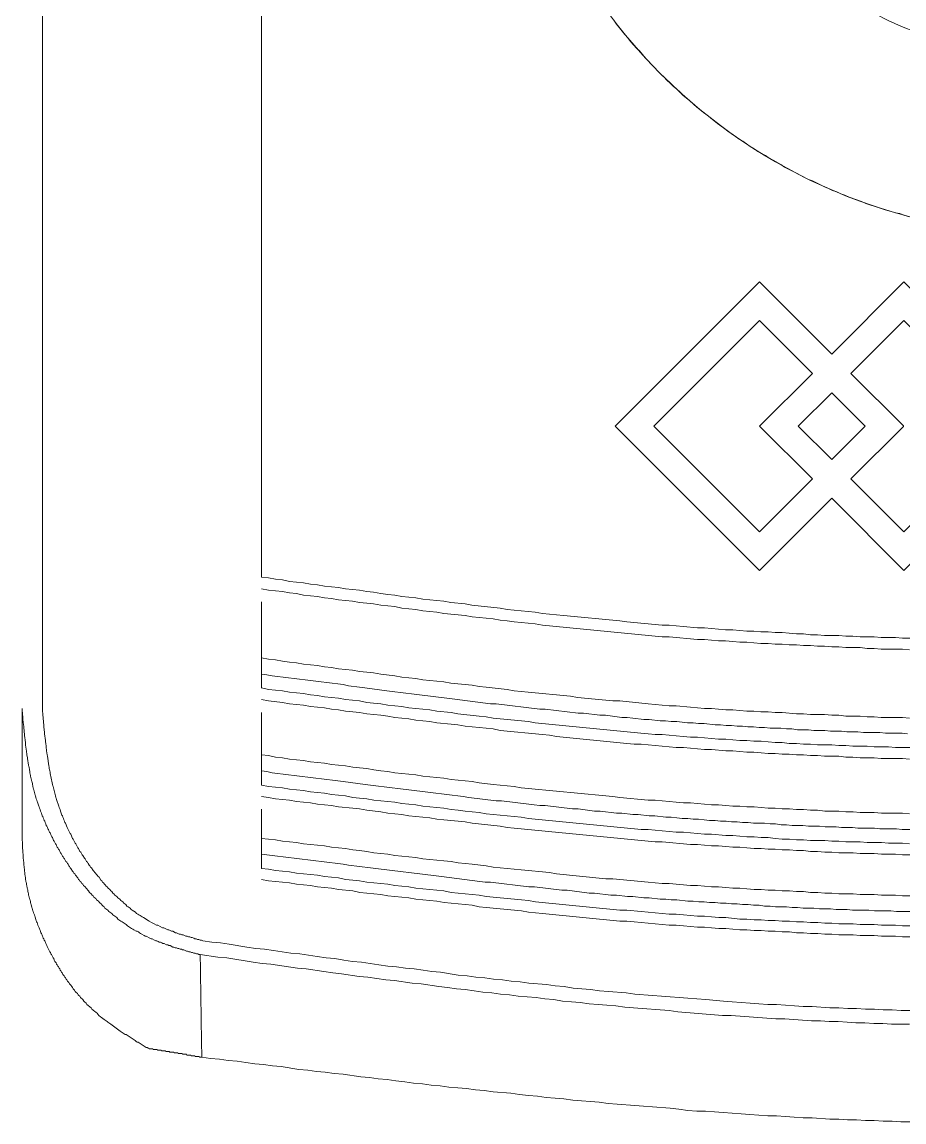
# Model space of a CAD drawing. Header units: millimetres. Extents: x 0 to 1975, y 0 to 1358.
# Drawn here: x 1083.95 to 1096.85, y 956.49 to 972.59 of the extents above; entities that cross this region are included whole.
import ezdxf

# ---------------------------------------------------------------- set-up
doc = ezdxf.new("R2010")
doc.units = ezdxf.units.MM
doc.layers.add('KASTEN', color=1, linetype='Continuous', lineweight=5)

msp = doc.modelspace()

# ---------------------------------------------------------------- linework, layer by layer
at = {"layer": 'KASTEN', "linetype": 'Continuous', "ltscale": 4}
for p, q in [((1084.248, 992.47), (1084.248, 962.491)), ((1087.448, 990.497), (1087.448, 964.464)), ((1092.623, 966.674), (1094.733, 968.784)), ((1095.788, 967.729), (1094.733, 968.784)), ((1095.788, 967.729), (1096.843, 968.784)), ((1097.898, 967.729), (1096.843, 968.784)), ((1093.188, 966.674), (1094.733, 968.218)), ((1095.505, 967.446), (1094.733, 968.218)), ((1096.07, 967.446), (1096.843, 968.218)), ((1097.615, 967.446), (1096.843, 968.218)), ((1094.733, 966.674), (1095.505, 967.446)), ((1096.838, 966.679), (1096.07, 967.446)), ((1095.298, 966.674), (1095.788, 967.163)), ((1096.277, 966.674), (1095.788, 967.163)), ((1094.733, 964.564), (1092.623, 966.674)), ((1094.733, 965.129), (1093.188, 966.674)), ((1095.505, 965.902), (1094.733, 966.674)), ((1095.788, 966.184), (1095.298, 966.674)), ((1095.788, 966.184), (1096.277, 966.674)), ((1096.07, 965.902), (1096.838, 966.669)), ((1096.838, 966.669), (1096.838, 966.679)), ((1094.733, 965.129), (1095.505, 965.902)), ((1096.843, 965.129), (1096.07, 965.902)), ((1096.843, 965.129), (1097.615, 965.902)), ((1094.733, 964.564), (1095.788, 965.619)), ((1096.843, 964.564), (1095.788, 965.619)), ((1096.843, 964.564), (1097.898, 965.619)), ((1087.448, 964.104), (1087.448, 963.278)), ((1087.448, 963.043), (1087.448, 963.283)), ((1087.448, 963.048), (1087.448, 962.841)), ((1083.948, 960.683), (1083.948, 962.543)), ((1087.448, 962.485), (1087.448, 961.862)), ((1087.448, 961.633), (1087.448, 961.863)), ((1087.448, 961.629), (1087.448, 961.421)), ((1087.448, 961.068), (1087.448, 960.648)), ((1087.448, 960.413), (1087.448, 960.643)), ((1087.448, 960.413), (1087.448, 960.204))]:
    msp.add_line(p, q, dxfattribs=at)
for points in [[(1096.907, 969.743), (1096.845, 969.763), (1096.782, 969.783), (1096.719, 969.793), (1096.347, 969.913), (1096.286, 969.933), (1096.225, 969.963), (1096.042, 970.023), (1095.982, 970.053), (1095.921, 970.073), (1095.861, 970.103), (1095.801, 970.123), (1095.742, 970.153), (1095.682, 970.173), (1095.505, 970.263), (1095.447, 970.283), (1095.388, 970.313), (1095.272, 970.373), (1095.215, 970.403), (1095.157, 970.433), (1095.1, 970.463), (1095.043, 970.503), (1094.931, 970.563), (1094.874, 970.593), (1094.819, 970.633), (1094.763, 970.663), (1094.708, 970.693), (1094.653, 970.733), (1094.598, 970.763), (1094.49, 970.843), (1094.436, 970.873), (1094.382, 970.913), (1094.329, 970.953), (1094.276, 970.983), (1094.224, 971.023), (1094.171, 971.063), (1094.119, 971.103), (1094.068, 971.143), (1094.016, 971.183), (1093.965, 971.223), (1093.915, 971.263), (1093.864, 971.303), (1093.814, 971.343), (1093.765, 971.383), (1093.715, 971.433), (1093.666, 971.473), (1093.618, 971.513), (1093.569, 971.563), (1093.521, 971.603), (1093.474, 971.643), (1093.427, 971.693), (1093.38, 971.733), (1093.333, 971.783), (1093.287, 971.823), (1093.242, 971.873), (1093.196, 971.923), (1093.151, 971.963), (1093.107, 972.013), (1093.062, 972.063), (1093.019, 972.113), (1092.975, 972.163), (1092.932, 972.203), (1092.89, 972.253), (1092.847, 972.303), (1092.806, 972.353), (1092.764, 972.403), (1092.723, 972.453), (1092.683, 972.503), (1092.642, 972.553), (1092.603, 972.613)], [(1087.448, 964.463), (1087.55, 964.453), (1087.653, 964.433), (1087.756, 964.423), (1087.858, 964.403), (1088.064, 964.383), (1088.166, 964.363), (1088.269, 964.353), (1088.372, 964.333), (1088.474, 964.323), (1088.577, 964.313), (1088.68, 964.293), (1088.782, 964.283), (1088.885, 964.273), (1088.988, 964.253), (1089.09, 964.243), (1089.193, 964.223), (1089.296, 964.213), (1089.398, 964.203), (1089.501, 964.183), (1089.604, 964.173), (1089.706, 964.163), (1089.809, 964.143), (1090.015, 964.123), (1090.117, 964.113), (1090.22, 964.093), (1090.426, 964.073), (1090.528, 964.053), (1090.94, 964.013), (1091.042, 963.993), (1091.454, 963.953), (1091.557, 963.933), (1091.763, 963.913), (1091.865, 963.903), (1092.689, 963.823), (1092.793, 963.813), (1093.308, 963.763), (1093.411, 963.763), (1093.514, 963.753), (1093.618, 963.743), (1093.824, 963.723), (1093.927, 963.723), (1094.031, 963.713), (1094.237, 963.693), (1094.341, 963.693), (1094.547, 963.673), (1094.651, 963.673), (1094.754, 963.663), (1094.857, 963.663), (1094.961, 963.653), (1095.064, 963.653), (1095.168, 963.643), (1095.271, 963.633), (1095.374, 963.633), (1095.478, 963.623), (1095.581, 963.623), (1095.685, 963.613), (1095.892, 963.613), (1095.995, 963.603), (1096.099, 963.603), (1096.202, 963.593), (1096.409, 963.593), (1096.513, 963.583), (1096.72, 963.583), (1096.824, 963.573), (1097.134, 963.573)], [(1096.927, 963.403), (1096.824, 963.413), (1096.513, 963.413), (1096.41, 963.423), (1096.306, 963.423), (1096.202, 963.433), (1095.995, 963.433), (1095.892, 963.443), (1095.788, 963.443), (1095.685, 963.453), (1095.581, 963.453), (1095.478, 963.463), (1095.375, 963.463), (1095.271, 963.473), (1095.168, 963.473), (1095.064, 963.483), (1094.961, 963.483), (1094.858, 963.493), (1094.754, 963.493), (1094.651, 963.503), (1094.547, 963.513), (1094.444, 963.513), (1094.341, 963.523), (1094.237, 963.533), (1094.134, 963.533), (1093.928, 963.553), (1093.824, 963.553), (1093.412, 963.593), (1093.308, 963.593), (1091.557, 963.763), (1091.454, 963.783), (1091.145, 963.813), (1091.043, 963.823), (1090.94, 963.833), (1090.837, 963.853), (1090.631, 963.873), (1090.529, 963.883), (1090.426, 963.903), (1090.117, 963.933), (1090.015, 963.953), (1089.809, 963.973), (1089.707, 963.993), (1089.501, 964.013), (1089.398, 964.033), (1089.296, 964.043), (1089.193, 964.053), (1089.09, 964.073), (1088.988, 964.083), (1088.885, 964.093), (1088.782, 964.113), (1088.68, 964.123), (1088.577, 964.133), (1088.474, 964.153), (1088.372, 964.163), (1088.269, 964.183), (1088.166, 964.193), (1088.064, 964.203), (1087.961, 964.223), (1087.858, 964.233), (1087.756, 964.253), (1087.55, 964.273), (1087.448, 964.293)], [(1087.448, 963.283), (1087.55, 963.263), (1087.653, 963.253), (1087.756, 963.233), (1087.858, 963.223), (1087.961, 963.213), (1088.064, 963.193), (1088.166, 963.183), (1088.269, 963.173), (1088.372, 963.153), (1088.474, 963.143), (1088.577, 963.123), (1088.68, 963.113), (1088.782, 963.103), (1088.885, 963.083), (1088.988, 963.073), (1089.09, 963.063), (1089.193, 963.043), (1089.399, 963.023), (1089.501, 963.003), (1089.707, 962.983), (1089.809, 962.963), (1090.118, 962.933), (1090.22, 962.913), (1090.529, 962.883), (1090.632, 962.863), (1090.734, 962.853), (1091.043, 962.823), (1091.146, 962.803), (1091.249, 962.793), (1091.351, 962.783), (1091.969, 962.723), (1092.072, 962.703), (1092.587, 962.653), (1092.69, 962.653), (1093.102, 962.613), (1093.206, 962.603), (1093.412, 962.583), (1093.515, 962.583), (1093.721, 962.563), (1093.825, 962.553), (1093.928, 962.543), (1094.031, 962.543), (1094.134, 962.533), (1094.238, 962.523), (1094.341, 962.523), (1094.444, 962.513), (1094.548, 962.503), (1094.651, 962.503), (1094.754, 962.493), (1094.858, 962.493), (1094.961, 962.483), (1095.065, 962.483), (1095.271, 962.463), (1095.375, 962.463), (1095.478, 962.453), (1095.685, 962.453), (1095.789, 962.443), (1095.892, 962.443), (1095.996, 962.433), (1096.203, 962.433), (1096.306, 962.423), (1096.41, 962.423), (1096.513, 962.413), (1096.824, 962.413), (1096.928, 962.403)], [(1096.896, 962.173), (1096.816, 962.183), (1096.574, 962.183), (1096.494, 962.193), (1096.252, 962.193), (1096.172, 962.203), (1096.011, 962.203), (1095.931, 962.213), (1095.77, 962.213), (1095.689, 962.223), (1095.529, 962.223), (1095.448, 962.233), (1095.287, 962.233), (1095.207, 962.243), (1095.127, 962.243), (1095.046, 962.253), (1094.886, 962.253), (1094.805, 962.263), (1094.725, 962.263), (1094.645, 962.273), (1094.564, 962.273), (1094.484, 962.283), (1094.404, 962.283), (1094.323, 962.293), (1094.243, 962.293), (1094.163, 962.303), (1094.082, 962.303), (1093.922, 962.323), (1093.842, 962.323), (1093.761, 962.333), (1093.681, 962.333), (1093.521, 962.353), (1093.441, 962.353), (1093.36, 962.363), (1093.28, 962.363), (1093.12, 962.383), (1093.04, 962.383), (1092.88, 962.403), (1092.799, 962.413), (1092.719, 962.413), (1092.479, 962.443), (1092.399, 962.443), (1092.159, 962.473), (1092.079, 962.473), (1091.599, 962.533), (1091.519, 962.533), (1090.879, 962.613), (1090.8, 962.613), (1090.24, 962.683), (1090.161, 962.693), (1089.761, 962.743), (1089.682, 962.753), (1089.362, 962.793), (1089.283, 962.803), (1088.963, 962.843), (1088.884, 962.853), (1088.724, 962.873), (1088.644, 962.893), (1088.564, 962.903), (1088.485, 962.913), (1088.245, 962.943), (1088.166, 962.953), (1087.926, 962.983), (1087.847, 962.993), (1087.607, 963.023), (1087.528, 963.033), (1087.448, 963.043)], [(1087.448, 962.843), (1087.55, 962.823), (1087.756, 962.803), (1087.858, 962.783), (1088.064, 962.763), (1088.166, 962.743), (1088.269, 962.733), (1088.372, 962.713), (1088.474, 962.703), (1088.577, 962.693), (1088.68, 962.673), (1088.782, 962.663), (1088.885, 962.653), (1088.988, 962.633), (1089.09, 962.623), (1089.193, 962.613), (1089.296, 962.593), (1089.399, 962.583), (1089.501, 962.573), (1089.604, 962.553), (1089.707, 962.543), (1089.809, 962.533), (1089.912, 962.523), (1090.015, 962.503), (1090.221, 962.483), (1090.323, 962.463), (1090.632, 962.433), (1090.734, 962.423), (1090.837, 962.403), (1091.352, 962.353), (1091.454, 962.333), (1092.999, 962.183), (1093.103, 962.173), (1093.206, 962.163), (1093.309, 962.163), (1093.618, 962.133), (1093.722, 962.123), (1093.825, 962.123), (1094.031, 962.103), (1094.135, 962.093), (1094.238, 962.093), (1094.341, 962.083), (1094.445, 962.073), (1094.548, 962.073), (1094.651, 962.063), (1094.755, 962.063), (1094.961, 962.043), (1095.065, 962.043), (1095.168, 962.033), (1095.272, 962.033), (1095.375, 962.023), (1095.478, 962.023), (1095.582, 962.013), (1095.789, 962.013), (1095.892, 962.003), (1095.996, 962.003), (1096.099, 961.993), (1096.306, 961.993), (1096.41, 961.983), (1096.617, 961.983), (1096.72, 961.973), (1097.031, 961.973)], [(1096.928, 961.803), (1096.824, 961.813), (1096.513, 961.813), (1096.41, 961.823), (1096.203, 961.823), (1096.099, 961.833), (1095.996, 961.833), (1095.892, 961.843), (1095.685, 961.843), (1095.582, 961.853), (1095.479, 961.853), (1095.375, 961.863), (1095.272, 961.863), (1095.168, 961.873), (1095.065, 961.873), (1094.962, 961.883), (1094.858, 961.883), (1094.755, 961.893), (1094.651, 961.903), (1094.548, 961.903), (1094.445, 961.913), (1094.341, 961.923), (1094.238, 961.923), (1094.032, 961.943), (1093.928, 961.943), (1093.619, 961.973), (1093.515, 961.973), (1093, 962.023), (1092.897, 962.023), (1092.793, 962.033), (1091.763, 962.133), (1091.66, 962.153), (1091.558, 962.163), (1090.94, 962.223), (1090.838, 962.243), (1090.426, 962.283), (1090.323, 962.303), (1090.221, 962.313), (1090.015, 962.333), (1089.912, 962.353), (1089.81, 962.363), (1089.707, 962.373), (1089.604, 962.393), (1089.501, 962.403), (1089.399, 962.413), (1089.296, 962.433), (1089.193, 962.443), (1089.091, 962.453), (1088.988, 962.463), (1088.885, 962.483), (1088.783, 962.493), (1088.68, 962.503), (1088.577, 962.523), (1088.474, 962.533), (1088.372, 962.553), (1088.166, 962.573), (1088.064, 962.593), (1087.858, 962.613), (1087.756, 962.633), (1087.55, 962.653), (1087.448, 962.673)], [(1086.554, 958.943), (1086.535, 958.943), (1086.517, 958.953), (1086.499, 958.953), (1086.48, 958.963), (1086.462, 958.963), (1086.443, 958.973), (1086.425, 958.973), (1086.407, 958.983), (1086.388, 958.983), (1086.37, 958.993), (1086.352, 958.993), (1086.333, 959.003), (1086.315, 959.013), (1086.297, 959.013), (1086.278, 959.023), (1086.26, 959.023), (1086.242, 959.033), (1086.224, 959.033), (1086.206, 959.043), (1086.187, 959.043), (1086.169, 959.053), (1086.151, 959.053), (1086.115, 959.073), (1086.097, 959.073), (1086.079, 959.083), (1086.062, 959.083), (1086.026, 959.103), (1086.008, 959.103), (1085.99, 959.113), (1085.973, 959.123), (1085.955, 959.123), (1085.938, 959.133), (1085.92, 959.143), (1085.903, 959.143), (1085.885, 959.153), (1085.851, 959.173), (1085.834, 959.173), (1085.816, 959.183), (1085.765, 959.213), (1085.748, 959.213), (1085.732, 959.223), (1085.698, 959.243), (1085.682, 959.253), (1085.665, 959.263), (1085.649, 959.273), (1085.632, 959.283), (1085.616, 959.283), (1085.584, 959.303), (1085.567, 959.313), (1085.551, 959.323), (1085.536, 959.333), (1085.488, 959.363), (1085.473, 959.383), (1085.441, 959.403), (1085.411, 959.423), (1085.395, 959.433), (1085.35, 959.463), (1085.335, 959.483), (1085.305, 959.503), (1085.291, 959.513), (1085.276, 959.523), (1085.261, 959.543), (1085.247, 959.553), (1085.232, 959.563), (1085.218, 959.573), (1085.204, 959.593), (1085.19, 959.603), (1085.175, 959.613), (1085.161, 959.623), (1085.147, 959.643), (1085.134, 959.653), (1085.12, 959.663), (1085.106, 959.683), (1085.092, 959.693), (1085.079, 959.703), (1085.065, 959.723), (1085.052, 959.733), (1085.038, 959.743), (1085.025, 959.763), (1084.999, 959.783), (1084.986, 959.803), (1084.973, 959.813), (1084.96, 959.833), (1084.934, 959.853), (1084.922, 959.873), (1084.909, 959.883), (1084.897, 959.903), (1084.884, 959.913), (1084.872, 959.933), (1084.848, 959.953), (1084.836, 959.973), (1084.824, 959.983), (1084.812, 960.003), (1084.8, 960.013), (1084.788, 960.033), (1084.776, 960.043), (1084.765, 960.063), (1084.753, 960.073), (1084.742, 960.093), (1084.731, 960.103), (1084.719, 960.123), (1084.708, 960.133), (1084.697, 960.153), (1084.686, 960.163), (1084.664, 960.203), (1084.653, 960.213), (1084.643, 960.233), (1084.632, 960.243), (1084.621, 960.263), (1084.611, 960.273), (1084.601, 960.293), (1084.59, 960.303), (1084.57, 960.343), (1084.56, 960.353), (1084.55, 960.373), (1084.54, 960.383), (1084.52, 960.423), (1084.511, 960.433), (1084.501, 960.453), (1084.492, 960.473), (1084.482, 960.483), (1084.473, 960.503), (1084.464, 960.513), (1084.454, 960.533), (1084.445, 960.553), (1084.436, 960.563), (1084.418, 960.603), (1084.41, 960.613), (1084.392, 960.653), (1084.384, 960.663), (1084.375, 960.683), (1084.359, 960.723), (1084.351, 960.733), (1084.342, 960.753), (1084.334, 960.773), (1084.326, 960.783), (1084.319, 960.803), (1084.311, 960.823), (1084.303, 960.833), (1084.295, 960.853), (1084.288, 960.873), (1084.28, 960.893), (1084.273, 960.903), (1084.266, 960.923), (1084.258, 960.943), (1084.251, 960.963), (1084.244, 960.973), (1084.237, 960.993), (1084.231, 961.013), (1084.224, 961.033), (1084.217, 961.043), (1084.211, 961.063), (1084.204, 961.083), (1084.198, 961.103), (1084.192, 961.113), (1084.174, 961.173), (1084.168, 961.183), (1084.163, 961.203), (1084.157, 961.223), (1084.152, 961.243), (1084.146, 961.263), (1084.141, 961.273), (1084.121, 961.353), (1084.117, 961.363), (1084.107, 961.403), (1084.099, 961.443), (1084.094, 961.463), (1084.09, 961.473), (1084.074, 961.553), (1084.071, 961.563), (1084.063, 961.603), (1084.06, 961.623), (1084.056, 961.643), (1084.05, 961.683), (1084.047, 961.693), (1084.043, 961.713), (1084.028, 961.813), (1084.026, 961.823), (1084.02, 961.863), (1084.018, 961.883), (1084.015, 961.903), (1084.013, 961.923), (1084.01, 961.943), (1084.008, 961.953), (1084.005, 961.973), (1084.001, 962.013), (1083.998, 962.033), (1083.992, 962.093), (1083.99, 962.103), (1083.974, 962.263), (1083.972, 962.273), (1083.968, 962.313), (1083.967, 962.333), (1083.961, 962.393), (1083.96, 962.413), (1083.958, 962.433), (1083.956, 962.443), (1083.955, 962.463), (1083.949, 962.523), (1083.948, 962.543)], [(1084.248, 962.493), (1084.25, 962.473), (1084.251, 962.453), (1084.267, 962.293), (1084.268, 962.273), (1084.276, 962.193), (1084.279, 962.173), (1084.289, 962.073), (1084.292, 962.053), (1084.294, 962.033), (1084.296, 962.023), (1084.299, 962.003), (1084.303, 961.963), (1084.306, 961.943), (1084.308, 961.923), (1084.317, 961.863), (1084.319, 961.843), (1084.34, 961.703), (1084.344, 961.683), (1084.347, 961.663), (1084.351, 961.643), (1084.354, 961.633), (1084.358, 961.613), (1084.361, 961.593), (1084.389, 961.453), (1084.394, 961.433), (1084.398, 961.413), (1084.403, 961.403), (1084.408, 961.383), (1084.412, 961.363), (1084.432, 961.283), (1084.438, 961.263), (1084.443, 961.243), (1084.449, 961.233), (1084.454, 961.213), (1084.484, 961.113), (1084.491, 961.093), (1084.497, 961.083), (1084.504, 961.063), (1084.51, 961.043), (1084.531, 960.983), (1084.538, 960.973), (1084.546, 960.953), (1084.553, 960.933), (1084.561, 960.913), (1084.568, 960.893), (1084.576, 960.873), (1084.584, 960.863), (1084.608, 960.803), (1084.617, 960.783), (1084.625, 960.773), (1084.634, 960.753), (1084.642, 960.733), (1084.651, 960.713), (1084.66, 960.703), (1084.687, 960.643), (1084.696, 960.633), (1084.706, 960.613), (1084.715, 960.593), (1084.725, 960.573), (1084.735, 960.563), (1084.765, 960.503), (1084.775, 960.493), (1084.795, 960.453), (1084.806, 960.443), (1084.817, 960.423), (1084.827, 960.403), (1084.838, 960.393), (1084.86, 960.353), (1084.871, 960.343), (1084.893, 960.303), (1084.905, 960.293), (1084.916, 960.273), (1084.928, 960.253), (1084.94, 960.243), (1084.951, 960.223), (1084.963, 960.213), (1084.987, 960.173), (1084.999, 960.163), (1085.012, 960.143), (1085.024, 960.133), (1085.036, 960.113), (1085.049, 960.103), (1085.062, 960.083), (1085.074, 960.073), (1085.1, 960.033), (1085.113, 960.023), (1085.126, 960.003), (1085.139, 959.993), (1085.153, 959.973), (1085.166, 959.963), (1085.179, 959.943), (1085.193, 959.933), (1085.206, 959.913), (1085.234, 959.893), (1085.248, 959.873), (1085.262, 959.863), (1085.276, 959.843), (1085.29, 959.833), (1085.304, 959.813), (1085.319, 959.803), (1085.333, 959.793), (1085.348, 959.773), (1085.362, 959.763), (1085.377, 959.753), (1085.392, 959.733), (1085.407, 959.723), (1085.421, 959.713), (1085.437, 959.693), (1085.467, 959.673), (1085.482, 959.653), (1085.498, 959.643), (1085.513, 959.633), (1085.529, 959.623), (1085.545, 959.603), (1085.56, 959.593), (1085.608, 959.563), (1085.624, 959.543), (1085.641, 959.533), (1085.657, 959.523), (1085.674, 959.513), (1085.69, 959.503), (1085.707, 959.493), (1085.723, 959.483), (1085.791, 959.443), (1085.809, 959.433), (1085.843, 959.413), (1085.861, 959.403), (1085.878, 959.393), (1085.914, 959.373), (1085.932, 959.373), (1086.004, 959.333), (1086.022, 959.333), (1086.041, 959.323), (1086.059, 959.313), (1086.078, 959.303), (1086.096, 959.303), (1086.115, 959.293), (1086.133, 959.283), (1086.152, 959.283), (1086.19, 959.263), (1086.209, 959.263), (1086.228, 959.253), (1086.246, 959.243), (1086.266, 959.243), (1086.285, 959.233), (1086.304, 959.233), (1086.342, 959.213), (1086.361, 959.213), (1086.38, 959.203), (1086.4, 959.203), (1086.419, 959.193), (1086.438, 959.193), (1086.458, 959.183), (1086.477, 959.173), (1086.496, 959.173), (1086.516, 959.163), (1086.535, 959.163), (1086.555, 959.153), (1086.574, 959.153), (1086.593, 959.143)], [(1087.448, 961.863), (1087.55, 961.853), (1087.653, 961.833), (1087.756, 961.823), (1087.858, 961.803), (1088.064, 961.783), (1088.166, 961.763), (1088.372, 961.743), (1088.474, 961.723), (1088.68, 961.703), (1088.783, 961.683), (1088.885, 961.673), (1088.988, 961.663), (1089.091, 961.643), (1089.193, 961.633), (1089.296, 961.623), (1089.399, 961.603), (1089.502, 961.593), (1089.604, 961.583), (1089.707, 961.573), (1089.81, 961.553), (1089.912, 961.543), (1090.118, 961.523), (1090.221, 961.503), (1090.324, 961.493), (1090.426, 961.483), (1090.529, 961.473), (1090.632, 961.453), (1090.838, 961.433), (1090.94, 961.423), (1091.146, 961.403), (1091.249, 961.383), (1091.867, 961.323), (1091.969, 961.313), (1092.587, 961.253), (1092.691, 961.243), (1093.103, 961.203), (1093.206, 961.203), (1093.412, 961.183), (1093.516, 961.173), (1093.619, 961.163), (1093.722, 961.163), (1093.825, 961.153), (1093.929, 961.143), (1094.032, 961.133), (1094.135, 961.133), (1094.238, 961.123), (1094.342, 961.113), (1094.445, 961.113), (1094.548, 961.103), (1094.652, 961.103), (1094.858, 961.083), (1094.962, 961.083), (1095.065, 961.073), (1095.169, 961.073), (1095.272, 961.063), (1095.375, 961.063), (1095.479, 961.053), (1095.582, 961.053), (1095.686, 961.043), (1095.893, 961.043), (1095.996, 961.033), (1096.1, 961.033), (1096.203, 961.023), (1096.41, 961.023), (1096.514, 961.013), (1096.824, 961.013), (1096.928, 961.003)], [(1097.138, 960.773), (1096.816, 960.773), (1096.735, 960.783), (1096.494, 960.783), (1096.414, 960.793), (1096.172, 960.793), (1096.092, 960.803), (1095.931, 960.803), (1095.851, 960.813), (1095.69, 960.813), (1095.609, 960.823), (1095.449, 960.823), (1095.368, 960.833), (1095.208, 960.833), (1095.127, 960.843), (1095.047, 960.843), (1094.966, 960.853), (1094.886, 960.853), (1094.806, 960.863), (1094.645, 960.863), (1094.565, 960.873), (1094.484, 960.873), (1094.404, 960.883), (1094.324, 960.883), (1094.244, 960.893), (1094.163, 960.893), (1094.083, 960.903), (1094.003, 960.903), (1093.922, 960.913), (1093.842, 960.923), (1093.762, 960.923), (1093.682, 960.933), (1093.602, 960.933), (1093.521, 960.943), (1093.441, 960.953), (1093.361, 960.953), (1093.201, 960.973), (1093.12, 960.973), (1092.96, 960.993), (1092.88, 960.993), (1092.72, 961.013), (1092.64, 961.013), (1092.4, 961.043), (1092.319, 961.043), (1092.079, 961.073), (1091.999, 961.073), (1091.599, 961.123), (1091.519, 961.123), (1091.439, 961.133), (1091.36, 961.143), (1090.96, 961.193), (1090.88, 961.193), (1090.48, 961.243), (1090.401, 961.253), (1089.921, 961.313), (1089.842, 961.323), (1089.442, 961.373), (1089.363, 961.383), (1089.043, 961.423), (1088.964, 961.433), (1088.644, 961.473), (1088.565, 961.483), (1088.325, 961.513), (1088.246, 961.523), (1087.926, 961.563), (1087.847, 961.573), (1087.607, 961.603), (1087.528, 961.623), (1087.448, 961.633)], [(1087.448, 961.423), (1087.55, 961.403), (1087.756, 961.383), (1087.858, 961.363), (1088.064, 961.343), (1088.166, 961.323), (1088.372, 961.303), (1088.475, 961.283), (1088.577, 961.273), (1088.68, 961.263), (1088.783, 961.243), (1088.885, 961.233), (1088.988, 961.223), (1089.091, 961.203), (1089.193, 961.193), (1089.399, 961.173), (1089.502, 961.153), (1089.604, 961.143), (1089.707, 961.133), (1089.81, 961.113), (1089.913, 961.103), (1090.015, 961.093), (1090.118, 961.083), (1090.221, 961.063), (1090.324, 961.053), (1090.426, 961.043), (1090.632, 961.023), (1090.735, 961.003), (1090.941, 960.983), (1091.043, 960.973), (1091.249, 960.953), (1091.352, 960.933), (1093, 960.773), (1093.103, 960.773), (1093.309, 960.753), (1093.413, 960.743), (1093.516, 960.733), (1093.619, 960.733), (1093.825, 960.713), (1093.929, 960.703), (1094.032, 960.703), (1094.238, 960.683), (1094.342, 960.683), (1094.548, 960.663), (1094.652, 960.663), (1094.755, 960.653), (1094.858, 960.653), (1094.962, 960.643), (1095.065, 960.633), (1095.169, 960.633), (1095.272, 960.623), (1095.375, 960.623), (1095.479, 960.613), (1095.686, 960.613), (1095.789, 960.603), (1095.893, 960.603), (1095.996, 960.593), (1096.203, 960.593), (1096.307, 960.583), (1096.514, 960.583), (1096.617, 960.573), (1096.824, 960.573), (1096.928, 960.563)], [(1097.135, 960.403), (1096.824, 960.403), (1096.721, 960.413), (1096.514, 960.413), (1096.41, 960.423), (1096.203, 960.423), (1096.1, 960.433), (1095.893, 960.433), (1095.789, 960.443), (1095.686, 960.443), (1095.582, 960.453), (1095.479, 960.453), (1095.376, 960.463), (1095.272, 960.463), (1095.169, 960.473), (1095.065, 960.473), (1094.962, 960.483), (1094.859, 960.483), (1094.755, 960.493), (1094.652, 960.493), (1094.549, 960.503), (1094.445, 960.513), (1094.342, 960.513), (1094.239, 960.523), (1094.135, 960.533), (1094.032, 960.533), (1093.826, 960.553), (1093.722, 960.553), (1093.31, 960.593), (1093.206, 960.593), (1091.146, 960.793), (1091.044, 960.803), (1090.941, 960.823), (1090.529, 960.863), (1090.427, 960.883), (1090.118, 960.913), (1090.016, 960.923), (1089.913, 960.943), (1089.604, 960.973), (1089.502, 960.993), (1089.296, 961.013), (1089.194, 961.033), (1088.988, 961.053), (1088.885, 961.073), (1088.783, 961.083), (1088.577, 961.103), (1088.475, 961.123), (1088.269, 961.143), (1088.167, 961.163), (1087.961, 961.183), (1087.858, 961.203), (1087.756, 961.213), (1087.653, 961.223), (1087.55, 961.243), (1087.448, 961.253)], [(1085.793, 957.573), (1085.778, 957.583), (1085.763, 957.583), (1085.749, 957.593), (1085.719, 957.613), (1085.705, 957.623), (1085.66, 957.653), (1085.646, 957.663), (1085.631, 957.663), (1085.616, 957.673), (1085.602, 957.683), (1085.587, 957.693), (1085.573, 957.703), (1085.558, 957.713), (1085.544, 957.723), (1085.529, 957.733), (1085.515, 957.743), (1085.5, 957.753), (1085.486, 957.763), (1085.471, 957.773), (1085.457, 957.773), (1085.442, 957.783), (1085.4, 957.813), (1085.385, 957.823), (1085.245, 957.923), (1085.232, 957.933), (1085.204, 957.953), (1085.191, 957.963), (1085.177, 957.973), (1085.164, 957.983), (1085.15, 957.993), (1085.111, 958.023), (1085.097, 958.033), (1085.071, 958.053), (1085.058, 958.073), (1085.045, 958.083), (1085.033, 958.093), (1085.007, 958.113), (1084.995, 958.123), (1084.982, 958.133), (1084.97, 958.143), (1084.957, 958.163), (1084.897, 958.213), (1084.885, 958.233), (1084.861, 958.253), (1084.85, 958.263), (1084.838, 958.283), (1084.827, 958.293), (1084.815, 958.303), (1084.804, 958.313), (1084.793, 958.333), (1084.781, 958.343), (1084.77, 958.353), (1084.759, 958.373), (1084.737, 958.393), (1084.727, 958.403), (1084.716, 958.423), (1084.705, 958.433), (1084.695, 958.443), (1084.684, 958.463), (1084.674, 958.473), (1084.663, 958.493), (1084.643, 958.513), (1084.633, 958.533), (1084.613, 958.553), (1084.603, 958.573), (1084.593, 958.583), (1084.583, 958.603), (1084.574, 958.613), (1084.564, 958.633), (1084.555, 958.643), (1084.545, 958.653), (1084.536, 958.673), (1084.526, 958.683), (1084.517, 958.703), (1084.508, 958.713), (1084.499, 958.733), (1084.49, 958.743), (1084.481, 958.763), (1084.472, 958.773), (1084.463, 958.793), (1084.454, 958.803), (1084.446, 958.823), (1084.437, 958.833), (1084.429, 958.843), (1084.42, 958.863), (1084.412, 958.883), (1084.403, 958.893), (1084.395, 958.913), (1084.387, 958.923), (1084.379, 958.943), (1084.371, 958.953), (1084.363, 958.973), (1084.355, 958.983), (1084.347, 959.003), (1084.339, 959.013), (1084.332, 959.033), (1084.324, 959.043), (1084.316, 959.063), (1084.309, 959.073), (1084.301, 959.093), (1084.294, 959.103), (1084.28, 959.143), (1084.272, 959.153), (1084.265, 959.173), (1084.258, 959.183), (1084.251, 959.203), (1084.245, 959.213), (1084.231, 959.253), (1084.224, 959.263), (1084.218, 959.283), (1084.211, 959.293), (1084.199, 959.333), (1084.192, 959.343), (1084.186, 959.363), (1084.18, 959.373), (1084.168, 959.413), (1084.162, 959.423), (1084.156, 959.443), (1084.151, 959.453), (1084.139, 959.493), (1084.134, 959.503), (1084.128, 959.523), (1084.123, 959.543), (1084.118, 959.553), (1084.113, 959.573), (1084.108, 959.583), (1084.098, 959.623), (1084.093, 959.633), (1084.083, 959.673), (1084.079, 959.683), (1084.074, 959.703), (1084.07, 959.723), (1084.066, 959.733), (1084.061, 959.753), (1084.057, 959.763), (1084.049, 959.803), (1084.045, 959.813), (1084.042, 959.833), (1084.038, 959.853), (1084.034, 959.863), (1084.031, 959.883), (1084.027, 959.903), (1084.024, 959.913), (1084.018, 959.953), (1084.014, 959.963), (1084.011, 959.983), (1084.009, 960.003), (1084.006, 960.013), (1084, 960.053), (1083.998, 960.073), (1083.995, 960.083), (1083.991, 960.123), (1083.989, 960.133), (1083.985, 960.173), (1083.983, 960.183), (1083.979, 960.223), (1083.977, 960.233), (1083.976, 960.253), (1083.974, 960.273), (1083.972, 960.283), (1083.97, 960.323), (1083.967, 960.353), (1083.966, 960.373), (1083.963, 960.403), (1083.961, 960.443), (1083.96, 960.453), (1083.957, 960.513), (1083.956, 960.523), (1083.954, 960.563), (1083.953, 960.573), (1083.95, 960.633), (1083.949, 960.643), (1083.949, 960.663), (1083.948, 960.683)], [(1087.448, 960.643), (1087.55, 960.633), (1087.653, 960.623), (1087.756, 960.603), (1087.858, 960.593), (1087.961, 960.583), (1088.064, 960.563), (1088.167, 960.553), (1088.269, 960.543), (1088.372, 960.533), (1088.475, 960.513), (1088.577, 960.503), (1088.68, 960.493), (1088.783, 960.473), (1088.885, 960.463), (1088.988, 960.453), (1089.091, 960.433), (1089.194, 960.423), (1089.296, 960.413), (1089.399, 960.393), (1089.502, 960.383), (1089.604, 960.373), (1089.707, 960.363), (1089.81, 960.343), (1090.016, 960.323), (1090.118, 960.313), (1090.221, 960.303), (1090.324, 960.283), (1090.427, 960.273), (1090.529, 960.263), (1090.735, 960.243), (1090.838, 960.223), (1091.147, 960.193), (1091.249, 960.183), (1091.661, 960.143), (1091.764, 960.123), (1092.485, 960.053), (1092.588, 960.053), (1093.103, 960.003), (1093.207, 959.993), (1093.31, 959.983), (1093.413, 959.983), (1093.722, 959.953), (1093.826, 959.953), (1094.032, 959.933), (1094.135, 959.933), (1094.239, 959.923), (1094.342, 959.913), (1094.445, 959.913), (1094.549, 959.903), (1094.652, 959.893), (1094.755, 959.893), (1094.859, 959.883), (1094.962, 959.883), (1095.066, 959.873), (1095.169, 959.873), (1095.272, 959.863), (1095.376, 959.863), (1095.479, 959.853), (1095.583, 959.853), (1095.686, 959.843), (1095.79, 959.843), (1095.893, 959.833), (1096.1, 959.833), (1096.203, 959.823), (1096.41, 959.823), (1096.514, 959.813), (1096.721, 959.813), (1096.824, 959.803), (1097.239, 959.803)], [(1097.057, 959.573), (1096.736, 959.573), (1096.655, 959.583), (1096.414, 959.583), (1096.333, 959.593), (1096.092, 959.593), (1096.012, 959.603), (1095.851, 959.603), (1095.771, 959.613), (1095.61, 959.613), (1095.529, 959.623), (1095.369, 959.623), (1095.288, 959.633), (1095.208, 959.633), (1095.128, 959.643), (1094.967, 959.643), (1094.886, 959.653), (1094.806, 959.653), (1094.726, 959.663), (1094.645, 959.663), (1094.565, 959.673), (1094.485, 959.673), (1094.405, 959.683), (1094.324, 959.683), (1094.244, 959.693), (1094.164, 959.693), (1094.083, 959.703), (1094.003, 959.703), (1093.923, 959.713), (1093.843, 959.713), (1093.762, 959.723), (1093.682, 959.723), (1093.522, 959.743), (1093.442, 959.743), (1093.361, 959.753), (1093.281, 959.753), (1093.121, 959.773), (1093.041, 959.773), (1092.881, 959.793), (1092.8, 959.793), (1092.64, 959.813), (1092.56, 959.813), (1092.32, 959.843), (1092.24, 959.843), (1091.92, 959.883), (1091.84, 959.883), (1091.44, 959.933), (1091.36, 959.933), (1090.8, 960.003), (1090.72, 960.003), (1090.641, 960.013), (1090.081, 960.083), (1090.002, 960.093), (1089.602, 960.143), (1089.523, 960.153), (1089.123, 960.203), (1089.044, 960.213), (1088.724, 960.253), (1088.645, 960.263), (1088.325, 960.303), (1088.246, 960.313), (1087.926, 960.353), (1087.847, 960.363), (1087.607, 960.393), (1087.528, 960.403), (1087.448, 960.413)], [(1087.448, 960.203), (1087.55, 960.193), (1087.653, 960.173), (1087.859, 960.153), (1087.961, 960.133), (1088.167, 960.113), (1088.269, 960.103), (1088.372, 960.083), (1088.475, 960.073), (1088.577, 960.063), (1088.68, 960.043), (1088.783, 960.033), (1088.885, 960.023), (1088.988, 960.003), (1089.194, 959.983), (1089.296, 959.973), (1089.399, 959.953), (1089.605, 959.933), (1089.707, 959.913), (1090.016, 959.883), (1090.118, 959.873), (1090.221, 959.853), (1090.53, 959.823), (1090.632, 959.813), (1090.735, 959.793), (1091.25, 959.743), (1091.352, 959.733), (1091.455, 959.713), (1092.691, 959.593), (1092.794, 959.593), (1093, 959.573), (1093.104, 959.563), (1093.413, 959.533), (1093.516, 959.533), (1093.619, 959.523), (1093.723, 959.513), (1093.826, 959.503), (1093.929, 959.503), (1094.032, 959.493), (1094.136, 959.483), (1094.239, 959.483), (1094.445, 959.463), (1094.549, 959.463), (1094.652, 959.453), (1094.755, 959.453), (1094.859, 959.443), (1094.962, 959.443), (1095.066, 959.433), (1095.169, 959.433), (1095.272, 959.423), (1095.376, 959.423), (1095.479, 959.413), (1095.583, 959.413), (1095.686, 959.403), (1095.79, 959.403), (1095.893, 959.393), (1096.1, 959.393), (1096.203, 959.383), (1096.41, 959.383), (1096.514, 959.373), (1096.721, 959.373), (1096.825, 959.363), (1097.135, 959.363)], [(1097.135, 959.203), (1096.825, 959.203), (1096.721, 959.213), (1096.514, 959.213), (1096.411, 959.223), (1096.204, 959.223), (1096.1, 959.233), (1095.893, 959.233), (1095.79, 959.243), (1095.686, 959.243), (1095.583, 959.253), (1095.479, 959.253), (1095.376, 959.263), (1095.273, 959.263), (1095.169, 959.273), (1095.066, 959.273), (1094.962, 959.283), (1094.859, 959.283), (1094.756, 959.293), (1094.652, 959.293), (1094.549, 959.303), (1094.446, 959.303), (1094.342, 959.313), (1094.239, 959.323), (1094.136, 959.323), (1094.032, 959.333), (1093.929, 959.343), (1093.826, 959.343), (1093.62, 959.363), (1093.516, 959.373), (1093.413, 959.373), (1092.898, 959.423), (1092.794, 959.433), (1092.691, 959.433), (1091.558, 959.543), (1091.456, 959.553), (1091.353, 959.563), (1091.25, 959.583), (1090.735, 959.633), (1090.633, 959.643), (1090.53, 959.663), (1090.221, 959.693), (1090.119, 959.703), (1090.016, 959.723), (1089.707, 959.753), (1089.605, 959.773), (1089.296, 959.803), (1089.194, 959.823), (1088.988, 959.843), (1088.886, 959.853), (1088.783, 959.873), (1088.577, 959.893), (1088.475, 959.913), (1088.269, 959.933), (1088.167, 959.953), (1087.961, 959.973), (1087.859, 959.993), (1087.55, 960.023), (1087.448, 960.043)], [(1086.593, 959.143), (1086.722, 959.123), (1086.851, 959.113), (1086.979, 959.093), (1087.237, 959.053), (1087.365, 959.033), (1087.494, 959.023), (1087.623, 959.003), (1087.751, 958.983), (1087.88, 958.963), (1088.009, 958.953), (1088.138, 958.933), (1088.266, 958.913), (1088.395, 958.893), (1088.524, 958.883), (1088.652, 958.863), (1088.781, 958.843), (1088.91, 958.833), (1089.168, 958.793), (1089.296, 958.773), (1089.425, 958.763), (1089.554, 958.743), (1089.683, 958.733), (1089.812, 958.713), (1089.94, 958.693), (1090.069, 958.683), (1090.327, 958.643), (1090.456, 958.633), (1090.585, 958.613), (1090.714, 958.603), (1090.843, 958.583), (1090.972, 958.573), (1091.101, 958.553), (1091.23, 958.543), (1091.359, 958.523), (1091.617, 958.503), (1091.746, 958.483), (1091.876, 958.473), (1092.005, 958.453), (1092.263, 958.433), (1092.392, 958.413), (1092.522, 958.403), (1092.78, 958.383), (1092.91, 958.363), (1093.168, 958.343), (1093.298, 958.333), (1093.427, 958.323), (1093.557, 958.313), (1093.686, 958.303), (1093.816, 958.293), (1093.945, 958.283), (1094.205, 958.263), (1094.334, 958.253), (1094.594, 958.233), (1094.723, 958.223), (1094.853, 958.213), (1094.983, 958.213), (1095.243, 958.193), (1095.372, 958.183), (1095.502, 958.183), (1095.762, 958.163), (1095.892, 958.163), (1096.022, 958.153), (1096.152, 958.153), (1096.282, 958.143), (1096.412, 958.143), (1096.542, 958.133), (1096.672, 958.133), (1096.802, 958.123), (1097.062, 958.123)], [(1086.554, 958.943), (1086.554, 958.913), (1086.555, 958.903), (1086.555, 958.843), (1086.556, 958.833), (1086.556, 958.773), (1086.557, 958.763), (1086.557, 958.713), (1086.558, 958.703), (1086.558, 958.643), (1086.559, 958.643), (1086.559, 958.583), (1086.56, 958.573), (1086.56, 958.513), (1086.561, 958.503), (1086.561, 958.453), (1086.562, 958.443), (1086.562, 958.383), (1086.563, 958.373), (1086.563, 958.313), (1086.564, 958.313), (1086.564, 958.253), (1086.565, 958.243), (1086.565, 958.183), (1086.566, 958.173), (1086.566, 958.113), (1086.567, 958.103), (1086.567, 958.043), (1086.568, 958.043), (1086.568, 957.973), (1086.569, 957.963), (1086.569, 957.903), (1086.57, 957.903), (1086.57, 957.843), (1086.571, 957.833), (1086.571, 957.773), (1086.572, 957.763), (1086.572, 957.703), (1086.573, 957.703), (1086.573, 957.633), (1086.574, 957.623), (1086.574, 957.563), (1086.575, 957.553), (1086.575, 957.493), (1086.576, 957.493), (1086.576, 957.443)], [(1096.925, 957.923), (1096.664, 957.923), (1096.534, 957.933), (1096.404, 957.933), (1096.273, 957.943), (1096.143, 957.943), (1096.013, 957.953), (1095.882, 957.963), (1095.752, 957.963), (1095.622, 957.973), (1095.491, 957.973), (1095.101, 958.003), (1094.97, 958.003), (1094.32, 958.053), (1094.19, 958.053), (1093.54, 958.103), (1093.41, 958.123), (1092.89, 958.163), (1092.761, 958.173), (1092.631, 958.193), (1092.501, 958.203), (1092.372, 958.213), (1092.242, 958.223), (1092.112, 958.243), (1091.983, 958.253), (1091.853, 958.263), (1091.723, 958.283), (1091.594, 958.293), (1091.464, 958.313), (1091.335, 958.323), (1091.205, 958.333), (1091.076, 958.353), (1090.947, 958.363), (1090.817, 958.383), (1090.688, 958.393), (1090.558, 958.413), (1090.429, 958.433), (1090.3, 958.443), (1090.17, 958.463), (1090.041, 958.473), (1089.783, 958.513), (1089.653, 958.523), (1089.395, 958.563), (1089.266, 958.573), (1089.136, 958.593), (1089.007, 958.613), (1088.878, 958.623), (1088.62, 958.663), (1088.491, 958.673), (1088.361, 958.693), (1088.103, 958.733), (1087.974, 958.743), (1087.587, 958.803), (1087.458, 958.813), (1087.328, 958.833), (1086.941, 958.893), (1086.812, 958.903), (1086.554, 958.943)], [(1086.576, 957.443), (1086.545, 957.443), (1086.54, 957.453), (1086.482, 957.453), (1086.477, 957.463), (1086.42, 957.463), (1086.415, 957.473), (1086.358, 957.473), (1086.353, 957.483), (1086.297, 957.483), (1086.292, 957.493), (1086.231, 957.493), (1086.226, 957.503), (1086.171, 957.503), (1086.166, 957.513), (1086.107, 957.513), (1086.102, 957.523), (1086.049, 957.523), (1086.044, 957.533), (1085.987, 957.533), (1085.983, 957.543), (1085.927, 957.543), (1085.922, 957.553), (1085.866, 957.553), (1085.862, 957.563), (1085.807, 957.563), (1085.802, 957.573), (1085.793, 957.573)], [(1096.931, 956.493), (1096.801, 956.493), (1096.671, 956.503), (1096.541, 956.503), (1096.411, 956.513), (1096.281, 956.513), (1096.151, 956.523), (1096.021, 956.523), (1095.891, 956.533), (1095.761, 956.533), (1095.501, 956.553), (1095.371, 956.553), (1095.241, 956.563), (1095.112, 956.573), (1094.982, 956.583), (1094.852, 956.583), (1094.592, 956.603), (1094.463, 956.613), (1094.203, 956.633), (1094.074, 956.643), (1093.944, 956.653), (1093.814, 956.653), (1093.685, 956.663), (1093.555, 956.683), (1093.426, 956.693), (1093.166, 956.713), (1093.037, 956.723), (1092.907, 956.733), (1092.649, 956.753), (1092.519, 956.763), (1092.39, 956.783), (1092.26, 956.793), (1092.131, 956.803), (1092.001, 956.813), (1091.872, 956.833), (1091.743, 956.843), (1091.613, 956.853), (1091.484, 956.873), (1091.355, 956.883), (1091.225, 956.893), (1091.096, 956.913), (1090.838, 956.933), (1090.708, 956.953), (1090.579, 956.963), (1090.45, 956.983), (1090.321, 956.993), (1090.191, 957.003), (1090.062, 957.023), (1089.933, 957.033), (1089.804, 957.053), (1089.675, 957.063), (1089.546, 957.083), (1089.416, 957.093), (1089.287, 957.113), (1089.158, 957.123), (1089.029, 957.143), (1088.9, 957.153), (1088.642, 957.193), (1088.512, 957.203), (1088.383, 957.223), (1088.254, 957.233), (1088.125, 957.253), (1087.996, 957.263), (1087.738, 957.303), (1087.609, 957.313), (1087.48, 957.333), (1087.351, 957.343), (1087.222, 957.363), (1087.092, 957.383), (1086.963, 957.393), (1086.834, 957.413), (1086.705, 957.423), (1086.576, 957.443)]]:
    msp.add_lwpolyline(points, dxfattribs=at)
msp.add_circle((1098.948, 977.481), 8, dxfattribs=at)
msp.add_arc((1098.948, 977.481), 5.4, 108.3496, 251.2544, dxfattribs=at)

doc.saveas('drawing.dxf')
